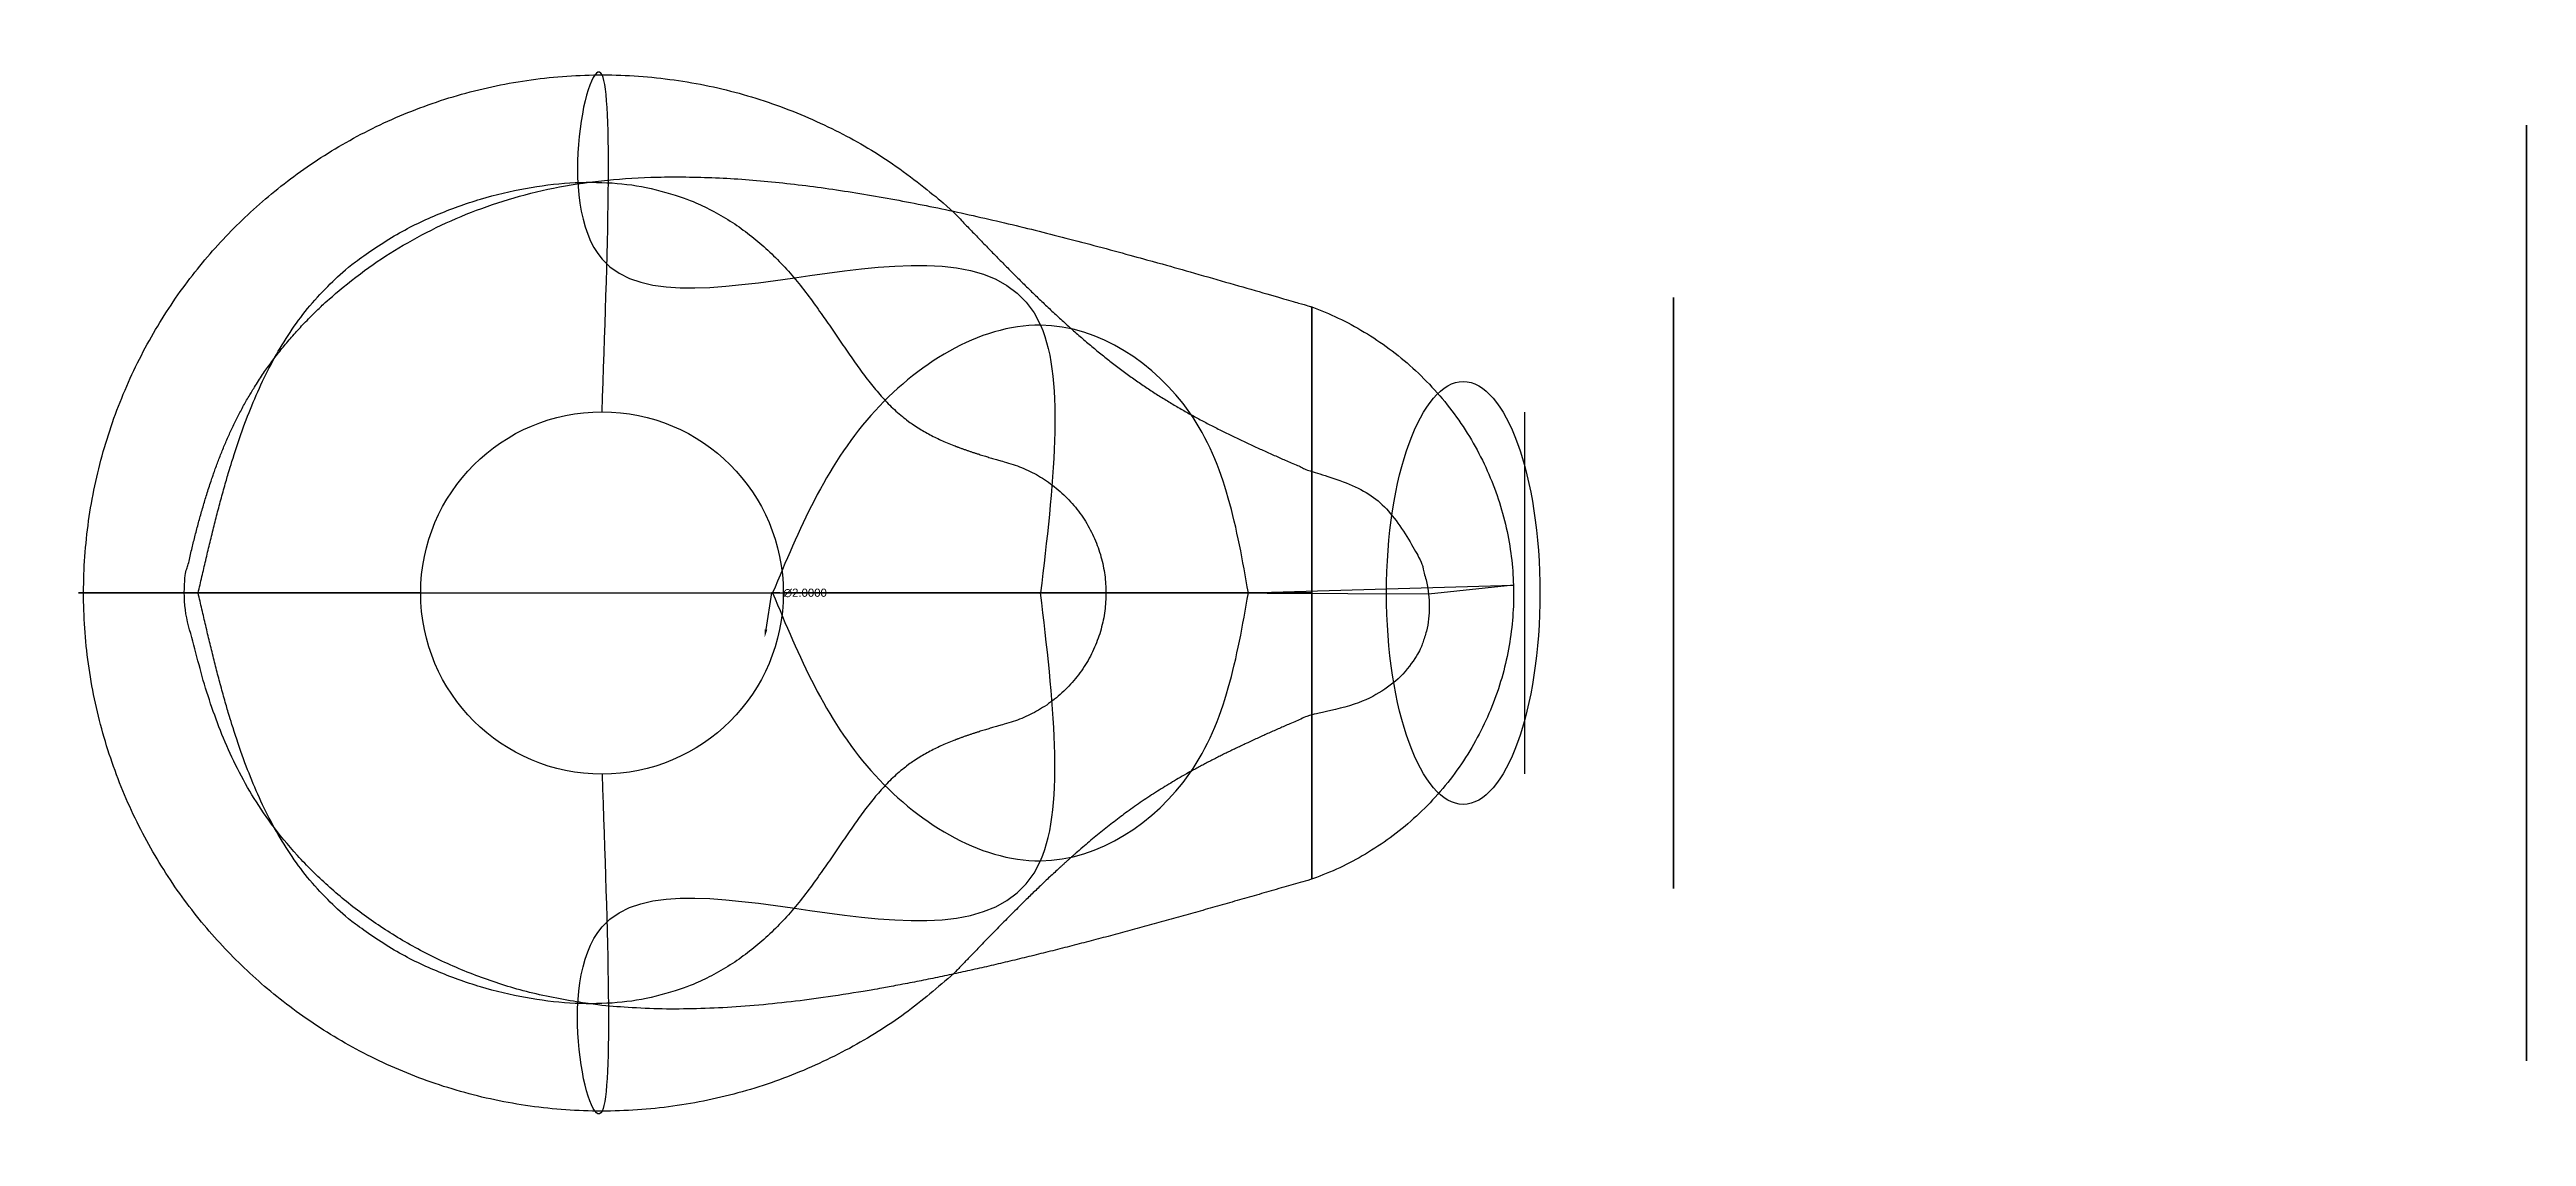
# Model space of a CAD drawing. Header units: inches. Extents: x -9.3 to 45.4, y -15.5 to 8.5.
import ezdxf

# ---------------------------------------------------------------- set-up
doc = ezdxf.new("R2010")
doc.units = ezdxf.units.IN
doc.header["$MEASUREMENT"] = 0
doc.styles.get("Standard").update_dxf_attribs({"font": 'arial.ttf'})
doc.dimstyles.get("Standard").update_dxf_attribs({"dimtxt": 0.18, "dimasz": 0.18, "dimexe": 0.18, "dimexo": 0.0625, "dimgap": 0.09, "dimtad": 0, "dimtih": 1, "dimtoh": 1, "dimdec": 4, "dimzin": 0, "dimdsep": 46, "dimtxsty": 'Standard', "dimcen": 0.09, "dimadec": 0, "dimazin": 0, "dimtfac": 1, "dimtdec": 4, "dimtofl": 0, "dimtmove": 0, "dimatfit": 3, "dimfxl": 1, "dimtolj": 1, "dimtzin": 0, "dimarcsym": 0})

# ---------------------------------------------------------------- blocks, each defined once
blk = doc.blocks.new('*D4')
at = {"color": 0, "lineweight": -2, "transparency": 16777216}
for p, q in [((6.62, -3.52), (6.494, -4.331)), ((6.8, -3.52), (6.62, -3.52))]:
    blk.add_line(p, q, dxfattribs=at)
at = {"color": 0, "transparency": 16777216}
blk.add_solid([(6.464, -4.326), (6.524, -4.335), (6.466, -4.509)], dxfattribs=at)
at = {"layer": 'Defpoints', "color": 0, "transparency": 16777216}
for p in [(6.773, -2.532, -8.5), (6.466, -4.509, -8.5)]:
    blk.add_point(p, dxfattribs=at)
at = {"color": 0, "transparency": 16777216, "insert": (7.361, -3.52), "char_height": 0.18, "attachment_point": 5}
blk.add_mtext('\\A1;∅2.0000', dxfattribs=at)
blk = doc.blocks.new('servo')
for p, q in [((43.075, -62.428, -7.2), (35.075, -62.428, -7.2)), ((43.075, -82.428, -7.2), (35.075, -82.428, -7.2)), ((35.075, -82.428, -7.2), (35.075, -82.428, -7.2))]:
    blk.add_line(p, q)
blk = doc.blocks.new('dc motor')
dim = blk.add_diameter_dim_2p(p1=(6.77289, -2.53217, -8.5), p2=(6.46641, -4.50855, -8.5), dimstyle='Standard')
dim.commit()
dim.dimension.update_dxf_attribs({"geometry": '*D4', "text_midpoint": (7.36089, -3.52036), "dimtype": 163})

msp = doc.modelspace()

# ---------------------------------------------------------------- linework, layer by layer
for p, q in [((18.57, 2.763, -5.25), (18.57, 2.812, -5.25)), ((18.57, -9.853, -5.25), (18.57, 2.763, -5.25)), ((-6.063, -3.52, 3.051), (-8.596, -3.52, 0.5)), ((-8.596, -3.52, 0.5), (-6.43, -3.52, -5.255)), ((-6.43, -3.52, -5.255), (6.644, -3.52, -21.82)), ((-1.14, -3.52, 5.102), (-6.063, -3.52, 3.051)), ((14.016, -3.52, 3), (6.88, -3.52, 5.102)), ((21.151, -3.549, 0.5), (14.016, -3.52, 3)), ((17.166, -3.52, -21.82), (23.029, -3.344, -5.25)), ((23.029, -3.344, -5.25), (21.151, -3.549, 0.5))]:
    msp.add_line(p, q)
at = {"extrusion": (1, 0, 6.12323e-17)}
for centre, radius in [((-3.52, 0.55, 45.434), 10.354), ((-3.52, 0.55, 26.57), 6.539), ((-3.52, -23.05, 26.57), 5.621), ((-3.52, -23.05, 45.434), 5.621)]:
    msp.add_circle(centre, radius, dxfattribs=at)
at = {"extrusion": (-1, 0, 6.12323e-17)}
msp.add_circle((3.52, -5.25, -18.57), 6.333, dxfattribs=at)
msp.add_circle((2.87, -3.52, 5.102), 4.01)
msp.add_ellipse((21.919, -3.52, -21.25), major_axis=(0, 4.679), ratio=0.362664)
for points in [[(2.87, 0.49, 5.102), (2.87, 7.946, 0.5), (2.87, 3.869, -8.714), (12.57, 2.406, -21.82), (12.57, -3.52, -24.571)], [(-1.14, -3.52, 5.102), (-8.596, -3.52, 0.5), (-3.969, -3.52, -8.714), (6.644, -3.52, -21.82), (15.539, -3.52, -24.036), (18.57, -3.52, -11.583)], [(2.87, -7.53, 5.102), (2.87, -14.987, 0.5), (2.87, -10.91, -8.714), (12.57, -9.446, -21.82), (12.57, -3.52, -24.571)], [(18.57, -3.52, 1.083), (15.992, -3.52, 2.73), (9.57, -3.52, 3.395), (6.88, -3.52, 5.102)], [(18.57, -3.52, 1.083), (15.992, -3.52, 2.73), (9.57, -3.52, 3.395), (6.88, -3.52, 5.102)]]:
    msp.add_spline(points, degree=3)
for points, weights, knots in [([(10.65, -11.943, 0.5), (11.958, -10.58, 0.5), (14.44, -7.994, 0.5), (17.245, -6.778, 0.5), (18.573, -6.202, 0.5), (22.695, -5.65, 0.5), (21.298, -1.234, 0.5), (18.573, -0.838, 0.5), (17.245, -0.263, 0.5), (14.44, 0.954, 0.5), (11.958, 3.54, 0.5), (10.65, 4.902, 0.5), (5.819, 9.365, 0.5), (-0.756, 9.191, 0.5), (-5.344, 4.48, 0.5), (-9.933, -0.232, 0.5), (-9.933, -6.809, 0.5), (-5.344, -11.52, 0.5), (-0.756, -16.232, 0.5), (5.819, -16.406, 0.5), (10.65, -11.943, 0.5)], [1, 1, 1, 1, 1, 1, 1, 1, 1, 1, 1, 1, 0.81092013105, 0.81092013105, 1, 0.81092013105, 0.81092013105, 1, 0.81092013105, 0.81092013105, 1], [0, 0, 0, 0, 2.337356, 4.436596, 4.436596, 4.436596, 5.436596, 5.436596, 5.436596, 7.535837, 9.873193, 9.873193, 9.873193, 11.417585, 11.417585, 11.417585, 12.961977, 12.961977, 12.961977, 14.506369, 14.506369, 14.506369, 14.506369]), ([(18.57, 2.812, -5.25), (18.57, 2.812, -5.25), (18.57, 2.812, -5.25), (12.578, 4.54, -5.252), (2.461, 7.456, -5.254), (-5.198, 1.874, -5.253), (-6.049, -1.851, -5.254), (-6.43, -3.52, -5.255), (-6.049, -5.19, -5.254), (-5.198, -8.915, -5.253), (2.461, -14.496, -5.254), (12.578, -11.58, -5.252), (18.57, -9.853, -5.25), (21.337, -8.876, -5.25), (23.032, -6.48, -5.25), (23.032, -3.545, -5.25), (23.032, -0.61, -5.25), (21.337, 1.786, -5.25), (18.57, 2.812, -5.25)], [1, 1, 1, 1, 1, 1, 1, 1, 1, 1, 1, 1, 1, 0.877608990969, 0.877608990969, 1, 0.877608990969, 0.877608990969, 1], [0, 0, 0, 0, 1, 1, 5.081995, 7.892352, 10.175718, 10.175718, 10.175718, 12.459085, 15.269441, 19.351437, 19.351437, 19.351437, 20.582684, 20.582684, 20.582684, 21.813931, 21.813931, 21.813931, 21.813931]), ([(-6.063, -3.52, 3.051), (-5.471, -6.08, 3.044), (-4.319, -11.071, 3.031), (3.154, -13.388, 3.057), (7.21, -11.053, 2.987), (9.047, -7.217, 3.003), (10.899, -6.677, 3.001), (11.727, -6.435, 3), (13.126, -6.093, 3), (14.016, -4.96, 3), (14.016, -3.52, 3), (14.016, -2.08, 3), (13.126, -0.948, 3), (11.727, -0.606, 3), (10.899, -0.364, 3.001), (9.047, 0.177, 3.003), (7.21, 4.012, 2.987), (3.154, 6.347, 3.057), (-4.319, 4.031, 3.031), (-5.471, -0.96, 3.044), (-6.063, -3.52, 3.051)], [1, 1, 1, 1, 1, 1, 1, 1, 0.857681798428, 0.857681798428, 1, 0.857681798428, 0.857681798428, 1, 1, 1, 1, 1, 1, 1, 1], [0, 0, 0, 0, 2.718423, 5.300209, 7.378871, 9.369978, 10.980522, 10.980522, 10.980522, 12.311799, 12.311799, 12.311799, 13.643075, 13.643075, 13.643075, 15.25362, 17.244727, 19.323389, 21.905174, 24.623597, 24.623597, 24.623597, 24.623597])]:
    msp.add_rational_spline(points, weights, degree=3, knots=knots)
msp.add_open_spline([(17.166, -3.52, -21.82), (16.915, -4.945, -21.82), (16.425, -7.731, -21.82), (12.54, -10.308, -21.82), (8.365, -7.652, -21.82), (7.223, -4.91, -21.82), (6.644, -3.52, -21.82), (7.223, -2.13, -21.82), (8.365, 0.612, -21.82), (12.54, 3.267, -21.82), (16.425, 0.69, -21.82), (16.915, -2.096, -21.82), (17.166, -3.52, -21.82)], degree=3, knots=[0, 0, 0, 0, 2.04824, 4.004509, 6.065847, 8.18524, 8.18524, 8.18524, 10.304633, 12.365972, 14.32224, 16.37048, 16.37048, 16.37048, 16.37048])

# ---------------------------------------------------------------- block references
at = {"extrusion": (-1, 6.12323e-17, 3.7494e-33), "rotation": 180}
msp.add_blockref('servo', (42.595, -83.678, -16.07), dxfattribs=at)
msp.add_blockref('dc motor', (0, 0))

doc.saveas('drawing.dxf')
